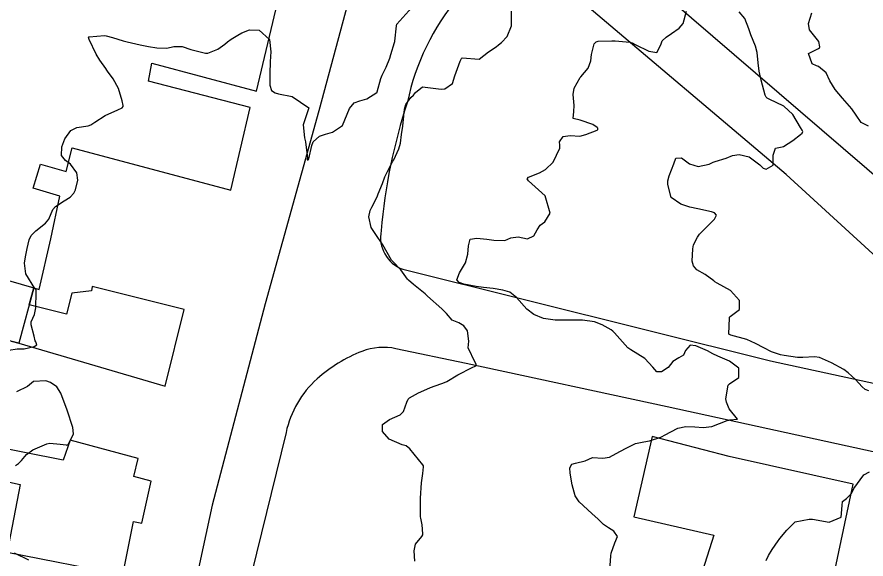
# Model space of a CAD drawing. Header units: metres. Extents: x 318500 to 325275, y 7408834 to 7428799.
# Drawn here: x 320253.2 to 320353.3, y 7413888.5 to 7413952.3 of the extents above; entities that cross this region are included whole.
import ezdxf

# ---------------------------------------------------------------- set-up
doc = ezdxf.new("R2010")
doc.units = ezdxf.units.M
doc.header["$MEASUREMENT"] = 0
for name, color, linetype in [('Curvas de Nivel 1m', 11, 'Continuous'), ('Curvas de Nivel 5m', 15, 'Continuous'), ('Edificações', 30, 'Continuous'), ('Vias Primárias', 230, 'Continuous')]:
    doc.layers.add(name, color=color, linetype=linetype)

msp = doc.modelspace()

# ---------------------------------------------------------------- linework, layer by layer
at = {"layer": 'Curvas de Nivel 1m', "flags": 128}
for points, elevation in [([(320252.28, 7413913.06), (320253.27, 7413913.21), (320254.09, 7413913.23), (320255.27, 7413913.49), (320255.6, 7413913.71), (320255.45, 7413914.04), (320255.4, 7413914.16), (320255.29, 7413914.7), (320254.93, 7413916.04), (320254.93, 7413916.41), (320255.32, 7413917.28), (320255.45, 7413918.04), (320255.52, 7413919.87), (320255.52, 7413920.04), (320255.49, 7413920.17), (320255.36, 7413920.35), (320254.3, 7413922.05), (320254.13, 7413923.32), (320254.25, 7413924.05), (320254.43, 7413925.04), (320254.67, 7413926.05), (320254.9, 7413926.59), (320255.45, 7413927.14), (320256.61, 7413928.02), (320256.99, 7413928.5), (320257.48, 7413929.63), (320257.78, 7413930.01), (320258.82, 7413930.67), (320259.51, 7413931.09), (320259.94, 7413931.55), (320260.13, 7413931.97), (320260.42, 7413933.09), (320260.31, 7413933.97), (320259.56, 7413934.99), (320258.98, 7413935.41), (320258.48, 7413936), (320258.54, 7413937.04), (320258.89, 7413937.99), (320259.61, 7413938.95), (320260.3, 7413939.29), (320261.62, 7413939.52), (320261.97, 7413939.61), (320262.41, 7413939.95), (320263.64, 7413940.73), (320265.12, 7413941.38), (320265.65, 7413941.64), (320265.75, 7413941.8), (320265.75, 7413941.9), (320265.66, 7413942.45), (320265.21, 7413943.91), (320264.58, 7413945.03), (320263.93, 7413945.93), (320263.84, 7413946.06), (320263.71, 7413946.27), (320263.01, 7413947.23), (320262.59, 7413947.95), (320261.76, 7413949.67), (320261.67, 7413949.96), (320261.73, 7413949.99), (320261.76, 7413950), (320263.56, 7413950.13), (320263.76, 7413950.12), (320264.5, 7413949.92), (320265.75, 7413949.53), (320266.24, 7413949.41), (320267.75, 7413949.05), (320268.75, 7413948.86), (320269.74, 7413948.71), (320270.91, 7413948.66), (320271.75, 7413948.86), (320272.72, 7413948.84), (320273.74, 7413948.5), (320275.46, 7413948.05), (320275.73, 7413948.05), (320276.94, 7413948.55), (320277.75, 7413949.14), (320278.08, 7413949.42), (320278.51, 7413949.73), (320279.3, 7413950.2), (320279.77, 7413950.45), (320280.66, 7413950.82), (320281.78, 7413950.76), (320283.01, 7413949.67), (320283.18, 7413948.23), (320283.12, 7413947.67), (320283.09, 7413947.03), (320283.07, 7413945.67), (320283.05, 7413944.3), (320283.27, 7413943.67), (320283.68, 7413943.41), (320284.06, 7413943.27), (320285.67, 7413942.96), (320287.65, 7413941.61), (320286.99, 7413939.62), (320287.15, 7413938.07), (320287.26, 7413937.62), (320287.48, 7413935.7), (320287.47, 7413935.61), (320287.45, 7413935.49), (320287.57, 7413935.5), (320287.64, 7413935.61), (320287.99, 7413937.2), (320288.16, 7413937.6), (320288.9, 7413938.3), (320289.61, 7413938.51), (320290.43, 7413938.76), (320291.63, 7413939.56), (320292.46, 7413941.55), (320293, 7413942.2), (320293.66, 7413942.43), (320294.5, 7413942.68), (320295.68, 7413943.42), (320295.7, 7413943.47), (320295.71, 7413943.5), (320296.13, 7413945.07), (320296.29, 7413945.49), (320296.78, 7413946.43), (320297.22, 7413947.49), (320297.33, 7413947.89), (320297.76, 7413949.32), (320297.8, 7413949.44), (320297.8, 7413949.48), (320297.97, 7413951.3), (320298.04, 7413951.48), (320299.81, 7413953.45)], 739), ([(320323.16, 7413887.13), (320323.26, 7413888.82), (320323.29, 7413889.13), (320323.74, 7413890.36), (320324.04, 7413891.11), (320323.63, 7413891.75), (320323, 7413892.13), (320322.4, 7413892.53), (320321.75, 7413893.15), (320321.02, 7413893.83), (320319.51, 7413895.18), (320319.05, 7413895.9), (320318.69, 7413897.19), (320318.46, 7413898.56), (320318.41, 7413899.19), (320318.66, 7413899.62), (320319.1, 7413899.75), (320320.23, 7413900.04), (320321.11, 7413900.41), (320322.32, 7413900.35), (320323.11, 7413900.45), (320324.33, 7413901.11), (320325.13, 7413901.57), (320326.18, 7413902.05), (320327.14, 7413902.25), (320327.83, 7413902.38), (320329.15, 7413902.83), (320329.3, 7413902.89), (320329.57, 7413903.04), (320331.16, 7413903.88), (320332.1, 7413904.07), (320333.16, 7413904.03), (320334.14, 7413903.96), (320335.16, 7413904.08), (320336.99, 7413904.76), (320337.17, 7413904.83), (320337.27, 7413904.84), (320338.21, 7413904.93), (320337.19, 7413906.14), (320336.88, 7413906.94), (320336.83, 7413907.32), (320337.08, 7413908.94), (320337.23, 7413909.08), (320338.33, 7413909.84), (320338.35, 7413910.93), (320337.26, 7413911.76), (320335.89, 7413912.34), (320335.27, 7413912.63), (320334.64, 7413912.98), (320333.29, 7413913.58), (320332.62, 7413913.67), (320332.06, 7413913.01), (320331.82, 7413912.46), (320331.27, 7413912.18), (320330.56, 7413911.73), (320330.01, 7413911.04), (320329.24, 7413910.51), (320328.69, 7413910.51), (320328.22, 7413911.07), (320327.26, 7413912.07), (320325.6, 7413913.1), (320325.28, 7413913.33), (320323.68, 7413915.12), (320323.5, 7413915.32), (320323.31, 7413915.48), (320322.24, 7413916.07), (320321.32, 7413916.41), (320319.91, 7413916.59), (320319.32, 7413916.61), (320318.75, 7413916.62), (320317.32, 7413916.59), (320316.71, 7413916.6), (320315.33, 7413916.8), (320314.19, 7413917.25), (320313.34, 7413917.91), (320312.12, 7413919.28), (320311.37, 7413919.91), (320310.53, 7413920.14), (320309.37, 7413920.32), (320308.24, 7413920.47), (320307.38, 7413920.58), (320305.91, 7413920.84), (320305.38, 7413921.03), (320305.11, 7413921.37), (320305.4, 7413922.17), (320306.11, 7413923.36), (320306.41, 7413924.37), (320306.49, 7413925.35), (320306.67, 7413926.14), (320307.45, 7413926.25), (320308.65, 7413926.13), (320309.45, 7413926.03), (320310.76, 7413925.99), (320311.46, 7413926.3), (320312.32, 7413926.42), (320313.45, 7413926.2), (320314.17, 7413926.54), (320314.57, 7413927.25), (320314.91, 7413927.81), (320315.48, 7413928.19), (320316.09, 7413929.23), (320315.52, 7413931.24), (320313.55, 7413933.04), (320313.4, 7413933.26), (320313.55, 7413933.44), (320314.83, 7413933.97), (320315.56, 7413934.36), (320316.45, 7413935.23), (320317.26, 7413936.88), (320317.26, 7413937.22), (320317.21, 7413937.61), (320317.62, 7413938.25), (320318.47, 7413938.35), (320319.62, 7413938.27), (320320.32, 7413938.47), (320321.63, 7413938.99), (320321.72, 7413939.07), (320321.74, 7413939.16), (320321.71, 7413939.23), (320321.63, 7413939.3), (320321.14, 7413939.66), (320319.64, 7413940.18), (320318.8, 7413940.35), (320318.89, 7413941.19), (320318.94, 7413941.91), (320318.8, 7413943.19), (320318.94, 7413943.94), (320319.63, 7413945.18), (320319.71, 7413945.27), (320320.6, 7413946.29), (320320.91, 7413947.17), (320320.99, 7413947.92), (320321.3, 7413949.16), (320321.51, 7413949.42), (320321.76, 7413949.48), (320323.39, 7413949.51), (320323.77, 7413949.51), (320325.51, 7413949.35), (320325.76, 7413949.29), (320326.12, 7413949.1), (320327.75, 7413948.29), (320328.67, 7413948.15), (320329.15, 7413949.06), (320329.31, 7413949.51), (320329.77, 7413949.96), (320330.43, 7413950.39), (320331.33, 7413951.03), (320331.8, 7413951.57), (320332.19, 7413953.02)], 741), ([(320353.68, 7413908.27), (320353.23, 7413908.44), (320352.9, 7413908.73), (320352.11, 7413909.62), (320351.25, 7413910.41), (320350.74, 7413910.77), (320349.26, 7413911.59), (320347.87, 7413912.2), (320347.27, 7413912.3), (320345.91, 7413912.19), (320345.27, 7413912.21), (320343.71, 7413912.42), (320343.27, 7413912.51), (320342.19, 7413912.88), (320341.29, 7413913.34), (320340.33, 7413913.87), (320339.3, 7413914.31), (320337.42, 7413914.83), (320337.31, 7413914.86), (320337.17, 7413914.94), (320337.25, 7413916.86), (320337.26, 7413916.94), (320337.28, 7413916.99), (320337.33, 7413917.04), (320338.43, 7413917.84), (320338.42, 7413918.93), (320337.38, 7413920.08), (320335.78, 7413920.96), (320335.52, 7413921.1), (320335.39, 7413921.22), (320334.39, 7413921.97), (320333.41, 7413922.52), (320333.01, 7413923), (320332.86, 7413923.57), (320332.91, 7413925.01), (320332.99, 7413925.47), (320333.46, 7413926.4), (320333.72, 7413926.74), (320333.95, 7413926.99), (320335.49, 7413928.51), (320335.71, 7413928.97), (320335.49, 7413929.24), (320335.11, 7413929.37), (320333.5, 7413929.71), (320332.58, 7413929.93), (320331.51, 7413930.27), (320330.37, 7413931.04), (320329.99, 7413932.6), (320329.99, 7413933.04), (320330.14, 7413933.63), (320330.7, 7413935.03), (320330.91, 7413935.7), (320331.58, 7413935.72), (320332.54, 7413935.01), (320333.57, 7413934.71), (320334.86, 7413934.98), (320335.31, 7413935.24), (320335.57, 7413935.29), (320336.84, 7413935.69), (320337.59, 7413936), (320338.4, 7413936.12), (320339.58, 7413935.84), (320340.84, 7413934.9), (320341.2, 7413934.53), (320341.57, 7413934.41), (320342.39, 7413934.88), (320342.41, 7413936.05), (320342.66, 7413936.87), (320343.44, 7413937.03), (320343.6, 7413937.08), (320344.7, 7413937.76), (320345.62, 7413938.49), (320345.82, 7413938.65), (320345.88, 7413938.84), (320345.8, 7413939), (320345.63, 7413939.29), (320344.72, 7413940.85), (320343.66, 7413941.81), (320341.92, 7413942.65), (320341.68, 7413942.77), (320341.56, 7413942.89), (320341.47, 7413943.1), (320340.99, 7413944.9), (320340.76, 7413945.95), (320340.64, 7413946.91), (320340.52, 7413948.14), (320340.31, 7413948.91), (320339.78, 7413950.23), (320339.54, 7413950.92), (320339.04, 7413952.17), (320338.39, 7413952.94)], 742), ([(320353.64, 7413939.47), (320352.79, 7413939.89), (320352.19, 7413940.75), (320351.66, 7413941.52), (320350.58, 7413942.77), (320349.69, 7413943.78), (320349.08, 7413944.79), (320348.64, 7413945.73), (320347.73, 7413946.5), (320347.5, 7413946.58), (320346.99, 7413946.82), (320346.56, 7413948.02), (320347.76, 7413948.62), (320347.85, 7413948.71), (320347.88, 7413948.81), (320347.77, 7413949.46), (320346.67, 7413950.83), (320346.55, 7413951.58), (320346.96, 7413952.82)], 743), ([(320253.08, 7413899.47), (320253.42, 7413899.73), (320253.76, 7413900.05), (320254.37, 7413900.77), (320255.11, 7413901.31), (320256.76, 7413902.02), (320257.12, 7413902.12), (320258.35, 7413901.99), (320259.04, 7413901.9), (320259.12, 7413901.89), (320259.2, 7413901.9), (320259.31, 7413901.98), (320259.9, 7413903.21), (320259.84, 7413903.97), (320259.17, 7413905.98), (320258.42, 7413907.99), (320257.95, 7413908.74), (320257.21, 7413909.26), (320256.65, 7413909.45), (320255.21, 7413909.37), (320254.47, 7413908.78), (320253.2, 7413908.16)], 739), ([(320341.57, 7413888.26), (320341.85, 7413888.88), (320342.27, 7413889.57), (320342.99, 7413890.61), (320343.09, 7413890.75), (320343.17, 7413890.86), (320344, 7413891.85), (320345.01, 7413892.84), (320346.66, 7413893.17), (320347.02, 7413893.17), (320349.01, 7413892.78), (320350.4, 7413893.39), (320350.55, 7413894.76), (320350.56, 7413895.25), (320351.05, 7413895.59), (320351.62, 7413896.19), (320351.92, 7413896.75), (320353.09, 7413898.36), (320353.75, 7413898.72)], 742), ([(320254.65, 7413888.33), (320252.95, 7413889.14)], 739)]:
    msp.add_lwpolyline(points, dxfattribs=dict(at, elevation=elevation))
at = {"layer": 'Curvas de Nivel 5m', "elevation": 740, "flags": 128}
msp.add_lwpolyline([(320300.15, 7413888.22), (320300.09, 7413889.43), (320300.22, 7413890.19), (320300.99, 7413891.12), (320301.1, 7413891.31), (320301.11, 7413891.42), (320301, 7413892.47), (320300.85, 7413893.26), (320300.82, 7413893.42), (320300.8, 7413893.64), (320300.82, 7413895.42), (320300.83, 7413895.63), (320300.95, 7413897.42), (320301.08, 7413898.55), (320301.18, 7413899.33), (320301.17, 7413899.42), (320301.09, 7413899.57), (320299.58, 7413901.44), (320299.13, 7413901.8), (320298.67, 7413901.91), (320297.14, 7413902.59), (320296.34, 7413903.49), (320296.33, 7413904.31), (320297.16, 7413904.89), (320298.44, 7413905.46), (320298.8, 7413905.83), (320299.19, 7413906.93), (320299.35, 7413907.29), (320299.51, 7413907.45), (320300.6, 7413908.04), (320301.21, 7413908.32), (320301.98, 7413908.65), (320303.23, 7413909.09), (320303.46, 7413909.16), (320303.94, 7413909.39), (320305.24, 7413910.14), (320306.91, 7413911.01), (320307.25, 7413911.17), (320307.36, 7413911.23), (320307.41, 7413911.34), (320307.25, 7413911.63), (320306.43, 7413913.35), (320306.51, 7413914.14), (320306.36, 7413915.35), (320305.91, 7413915.95), (320305.32, 7413916.27), (320304.56, 7413916.62), (320303.9, 7413917.39), (320303.34, 7413917.94), (320301.66, 7413919.42), (320301.36, 7413919.69), (320300, 7413920.82), (320299.39, 7413921.33), (320299.29, 7413921.45), (320298.49, 7413922.55), (320297.58, 7413923.48), (320297.41, 7413923.69), (320296.38, 7413925.49), (320295.46, 7413926.81), (320294.99, 7413927.51), (320294.73, 7413928.76), (320294.89, 7413929.51), (320295.07, 7413929.93), (320295.51, 7413930.75), (320295.74, 7413931.27), (320295.83, 7413931.5), (320296.32, 7413932.71), (320296.63, 7413933.49), (320296.91, 7413934.13), (320297.57, 7413935.32), (320297.66, 7413935.48), (320298.28, 7413936.78), (320298.45, 7413937.47), (320298.59, 7413938.49), (320298.74, 7413939.46), (320298.85, 7413940.67), (320298.92, 7413941.46), (320299.1, 7413942.02), (320299.67, 7413942.85), (320300, 7413943.12), (320300.23, 7413943.44), (320301.04, 7413944.08), (320301.69, 7413944.02), (320303.27, 7413943.82), (320303.69, 7413943.87), (320304.6, 7413944.48), (320304.88, 7413945.38), (320305.48, 7413947.12), (320305.61, 7413947.37), (320305.65, 7413947.45), (320305.73, 7413947.51), (320307.73, 7413947.34), (320308.84, 7413948.23), (320309.75, 7413948.83), (320310.03, 7413949.04), (320310.36, 7413949.31), (320311.05, 7413950.02), (320311.54, 7413951.29), (320311.54, 7413953.03)], dxfattribs=at)
at = {"layer": 'Edificações'}
for points in [[(320252.57, 7413914.12), (320253.46, 7413913.89), (320270.72, 7413908.81), (320272.96, 7413917.85), (320262.1, 7413920.55), (320262.03, 7413920.06), (320259.72, 7413919.8), (320259.07, 7413917.3), (320254.69, 7413918.41), (320255.23, 7413920.43), (320255.87, 7413920.23), (320257.24, 7413926.19), (320258.3, 7413931.22), (320255.17, 7413932.14), (320256.02, 7413934.97), (320259.05, 7413934.13), (320259.77, 7413936.9), (320278.46, 7413931.91), (320280.74, 7413941.66), (320268.75, 7413944.78), (320269.15, 7413946.87), (320281.5, 7413943.58), (320284.17, 7413954.87)], [(320249.5, 7413922.07), (320255.23, 7413920.43), (320253.46, 7413913.89), (320234.58, 7413918.64)], [(320347.31, 7413875.96), (320351.83, 7413897.26), (320337.2, 7413900.55), (320328.15, 7413902.9), (320325.97, 7413893.43), (320335.42, 7413891.25), (320331.32, 7413878.42)], [(320252.09, 7413889.27), (320265.71, 7413886.6), (320266.97, 7413892.86), (320267.97, 7413892.67), (320269.08, 7413897.64), (320267.04, 7413898.16), (320267.53, 7413900.3), (320259.5, 7413902.45), (320258.69, 7413900.11), (320249.53, 7413901.91)], [(320245.06, 7413899.11), (320253.63, 7413897.23), (320252.09, 7413889.27)]]:
    msp.add_lwpolyline(points, dxfattribs=at)
at = {"layer": 'Vias Primárias'}
for points in [[(320355.69, 7414000.05), (320334.95, 7414017.95, 0.515424), (320314.96, 7414013.05), (320311.2, 7414000.05), (320307.3, 7413984.06, 0.114124), (320307.22, 7413978.29, 0.08872), (320309.43, 7413972.95, 0.080953), (320313.05, 7413968.91), (320327.48, 7413956.83), (320355.97, 7413932.31), (320373.96, 7413917.65)], [(320304.9, 7414000.05), (320295.54, 7413966.27), (320288.82, 7413941.26), (320282.51, 7413918.51), (320276.26, 7413894.79), (320272.65, 7413878.07, -0.142698)], [(320373.04, 7413909.08), (320355.99, 7413922.72), (320343.92, 7413933.77), (320319.69, 7413954.27, 0.090934), (320314.6, 7413957.19, 0.311488), (320305.29, 7413954.66, 0.125761), (320299.29, 7413942.32, 0.059911), (320296.19, 7413927.15, 0.370933), (320298.72, 7413922.6), (320342.1, 7413911.79), (320363.48, 7413907.18), (320372.67, 7413905.99)], [(320371.2, 7413892.75), (320370.51, 7413893.9, 0.130629), (320367.59, 7413896.71, 0.067846), (320359.21, 7413900), (320329.9, 7413906.38), (320306.19, 7413911.48), (320297.93, 7413913.24, 0.146233), (320293.91, 7413912.92, 0.090047), (320288.63, 7413909.68, 0.158928), (320284.97, 7413903.37), (320280.9, 7413886.76), (320279.37, 7413878.04, 0.062505), (320279.14, 7413873.28, 0.136027), (320281.36, 7413867.13, 0.156088), (320286.92, 7413862.96), (320332.84, 7413853.15), (320344.44, 7413850.17, 0.112336), (320352.96, 7413849.94, 0.138489), (320357.22, 7413852.11, 0.085568), (320360.36, 7413856.23), (320365.23, 7413868.41), (320370.33, 7413880.91)]]:
    msp.add_lwpolyline(points, format="xyb", dxfattribs=at)

doc.saveas('drawing.dxf')
